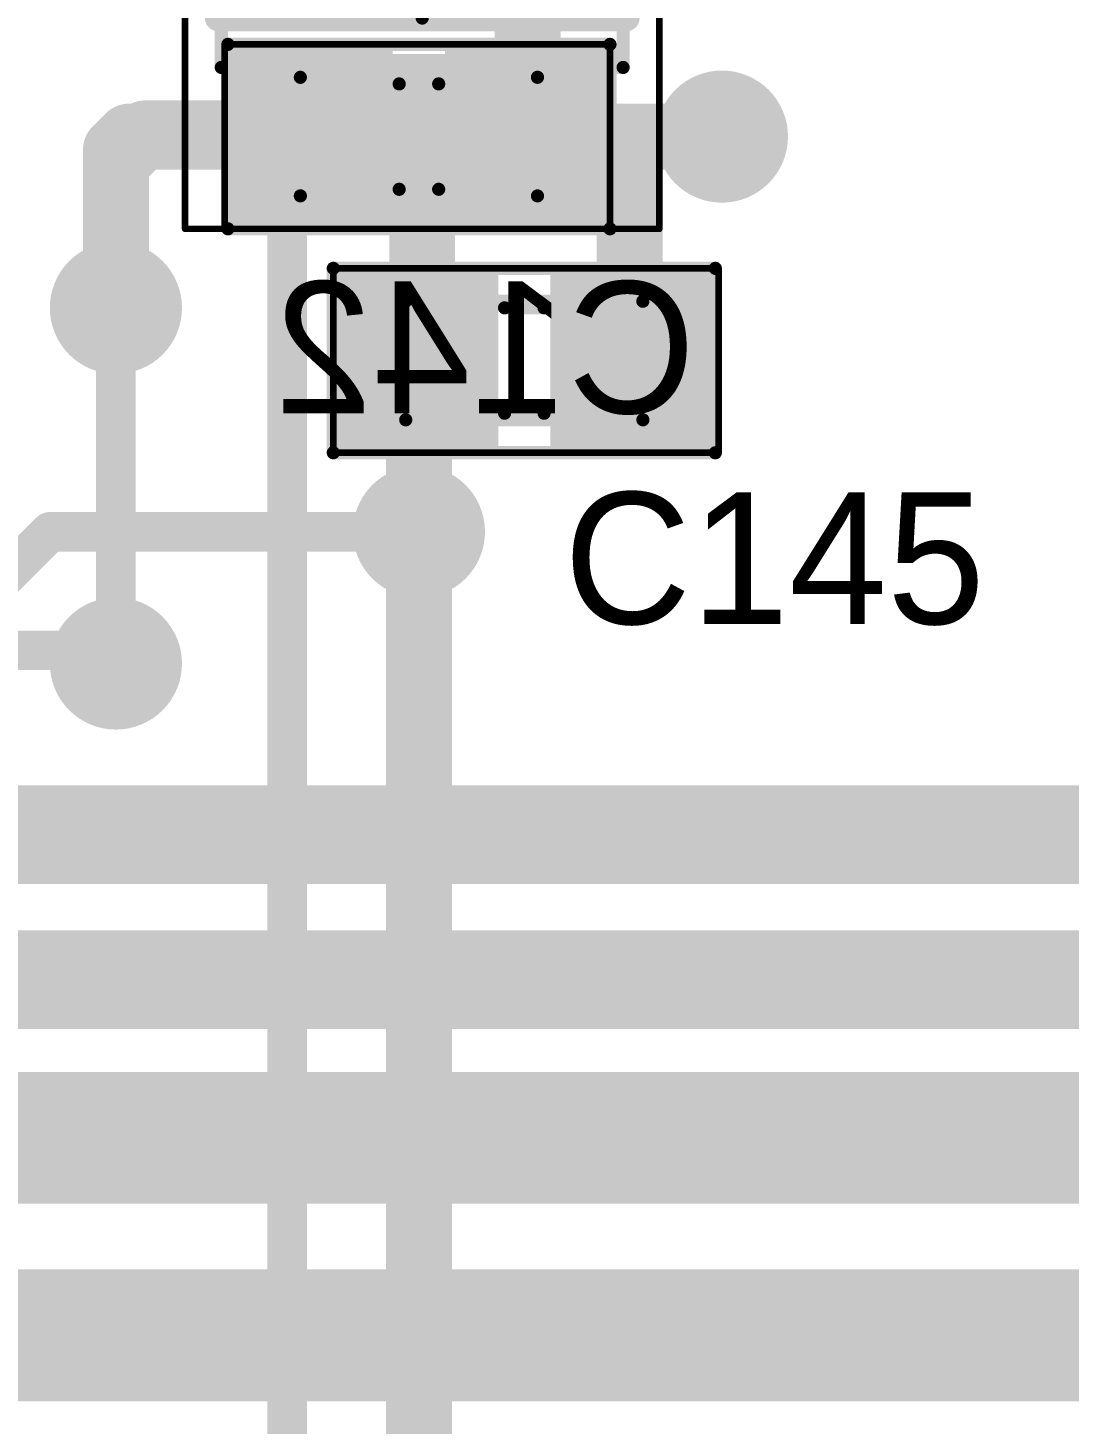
# Model space of a CAD drawing. Header units: millimetres. Extents: x 29 to 180, y 30 to 200.
# Drawn here: x 72.83 to 80.74, y 175.63 to 186.22 of the extents above; entities that cross this region are included whole.
import ezdxf

# ---------------------------------------------------------------- set-up
doc = ezdxf.new("R2010")
doc.units = ezdxf.units.MM
for name, color, linetype in [('BottomLayer', 5, 'Continuous'), ('BottomOverlay', 54, 'Continuous'), ('BottomPaste', 16, 'Continuous'), ('BottomSolder', 6, 'Continuous'), ('Mechanical13', 56, 'Continuous'), ('Mechanical15', 56, 'Continuous'), ('MultiLayer', 9, 'Continuous'), ('TopLayer', 1, 'Continuous'), ('TopOverlay', 2, 'Continuous'), ('TopPaste', 8, 'Continuous'), ('TopSolder', 216, 'Continuous'), ('ViaHoleLayer', 16, 'Continuous')]:
    doc.layers.add(name, color=color, linetype=linetype)

# ---------------------------------------------------------------- blocks, each defined once
blk = doc.blocks.new('SMD_C_0603_B_335')
at = {"layer": 'BottomLayer'}
for points in [[(-1.29999994, 0.5499989), (-1.29999994, -0.5499989), (-0.30000194, 0.5499989), (-0.30000194, -0.5499989)], [(0.2999994, 0.5499989), (0.2999994, -0.5499989), (1.2999974, 0.5499989), (1.2999974, -0.5499989)]]:
    blk.add_solid(points, dxfattribs=at)
at = {"layer": 'BottomOverlay', "const_width": 0.0999998}
for points in [[(-1.44999964, -0.7000011399999999), (-1.44999964, 0.7000011399999999)], [(-1.44999964, 0.7000011399999999), (1.44999964, 0.7000011399999999)], [(1.44999964, -0.7000011399999999), (1.44999964, 0.7000011399999999)], [(-0.1499997, 0.40000174), (0.1499997, 0.40000174)], [(-0.1499997, -0.3999992), (0.1499997, -0.3999992)], [(-1.44999964, -0.7000011399999999), (1.44999964, -0.7000011399999999)]]:
    blk.add_lwpolyline(points, dxfattribs=at)
at = {"layer": 'BottomOverlay', "const_width": 0.0499999}
for points in [[(-1.47499832, 0.7000011399999999, 1), (-1.42500096, 0.7000011399999999, 1)], [(-1.47499832, 0.7000011399999999, 1), (-1.42500096, 0.7000011399999999, 1)], [(1.42500096, 0.7000011399999999, 1), (1.47499832, 0.7000011399999999, 1)], [(1.42500096, 0.7000011399999999, 1), (1.47499832, 0.7000011399999999, 1)], [(-0.17499838, 0.40000174, 1), (-0.12500102, 0.40000174, 1)], [(0.12500102, 0.40000174, 1), (0.17499838, 0.40000174, 1)], [(-0.17499838, -0.3999992, 1), (-0.12500102, -0.3999992, 1)], [(0.12500102, -0.3999992, 1), (0.17499838, -0.3999992, 1)], [(-1.47499832, -0.7000011399999999, 1), (-1.42500096, -0.7000011399999999, 1)], [(-1.47499832, -0.7000011399999999, 1), (-1.42500096, -0.7000011399999999, 1)], [(1.42500096, -0.7000011399999999, 1), (1.47499832, -0.7000011399999999, 1)], [(1.42500096, -0.7000011399999999, 1), (1.47499832, -0.7000011399999999, 1)]]:
    blk.add_lwpolyline(points, format="xyb", close=True, dxfattribs=at)
at = {"layer": 'BottomPaste'}
for points in [[(-1.29999994, 0.5499989), (-1.29999994, -0.5499989), (-0.30000194, 0.5499989), (-0.30000194, -0.5499989)], [(0.2999994, 0.5499989), (0.2999994, -0.5499989), (1.2999974, 0.5499989), (1.2999974, -0.5499989)]]:
    blk.add_solid(points, dxfattribs=at)
at = {"layer": 'BottomSolder'}
for points in [[(-1.40159994, 0.6515989), (-1.40159994, -0.6515989), (-0.19840194, 0.6515989), (-0.19840194, -0.6515989)], [(0.1983994, 0.6515989), (0.1983994, -0.6515989), (1.4015974, 0.6515989), (1.4015974, -0.6515989)]]:
    blk.add_solid(points, dxfattribs=at)
at = {"layer": 'Mechanical13', "const_width": 0.0999998}
for points in [[(-0.90000074, -0.4499991), (-0.90000074, 0.45000164)], [(-0.90000074, 0.45000164), (0.8999982, 0.45000164)], [(0.8999982, -0.4499991), (0.8999982, 0.45000164)], [(-0.90000074, -0.4499991), (0.8999982, -0.4499991)]]:
    blk.add_lwpolyline(points, dxfattribs=at)
at = {"layer": 'Mechanical13', "const_width": 0.0499999}
for points in [[(-0.9249994199999999, 0.45000164, 1), (-0.8750020599999999, 0.45000164, 1)], [(-0.9249994199999999, 0.45000164, 1), (-0.8750020599999999, 0.45000164, 1)], [(0.8749995199999999, 0.45000164, 1), (0.9249968799999999, 0.45000164, 1)], [(0.8749995199999999, 0.45000164, 1), (0.9249968799999999, 0.45000164, 1)], [(-0.9249994199999999, -0.4499991, 1), (-0.8750020599999999, -0.4499991, 1)], [(-0.9249994199999999, -0.4499991, 1), (-0.8750020599999999, -0.4499991, 1)], [(0.8749995199999999, -0.4499991, 1), (0.9249968799999999, -0.4499991, 1)], [(0.8749995199999999, -0.4499991, 1), (0.9249968799999999, -0.4499991, 1)]]:
    blk.add_lwpolyline(points, format="xyb", close=True, dxfattribs=at)
at = {"layer": 'Mechanical15', "const_width": 0.0499999}
for points in [[(-1.47500086, -0.7000011399999999), (-1.47500086, 0.7000011399999999)], [(-1.47500086, 0.7000011399999999), (1.44999964, 0.7000011399999999)], [(1.44999964, -0.7000011399999999), (1.44999964, 0.7000011399999999)], [(-1.47500086, -0.7000011399999999), (1.44999964, -0.7000011399999999)]]:
    blk.add_lwpolyline(points, dxfattribs=at)
at = {"layer": 'Mechanical15', "const_width": 0.02499868}
for points in [[(-1.4875002, 0.7000011399999999, 1), (-1.46250152, 0.7000011399999999, 1)], [(-1.4875002, 0.7000011399999999, 1), (-1.46250152, 0.7000011399999999, 1)], [(1.4375003, 0.7000011399999999, 1), (1.46249898, 0.7000011399999999, 1)], [(1.4375003, 0.7000011399999999, 1), (1.46249898, 0.7000011399999999, 1)], [(-1.4875002, -0.7000011399999999, 1), (-1.46250152, -0.7000011399999999, 1)], [(-1.4875002, -0.7000011399999999, 1), (-1.46250152, -0.7000011399999999, 1)], [(1.4375003, -0.7000011399999999, 1), (1.46249898, -0.7000011399999999, 1)], [(1.4375003, -0.7000011399999999, 1), (1.46249898, -0.7000011399999999, 1)]]:
    blk.add_lwpolyline(points, format="xyb", close=True, dxfattribs=at)
blk = doc.blocks.new('SMD_C_0603_338')
at = {"layer": 'Mechanical13', "const_width": 0.0999998}
for points in [[(-0.90000074, 0.4499991), (-0.90000074, -0.45000164)], [(0.8999982, 0.4499991), (-0.90000074, 0.4499991)], [(0.8999982, 0.4499991), (0.8999982, -0.45000164)], [(0.8999982, -0.45000164), (-0.90000074, -0.45000164)]]:
    blk.add_lwpolyline(points, dxfattribs=at)
at = {"layer": 'Mechanical13', "const_width": 0.0499999}
for points in [[(-0.9249994199999999, 0.4499991, 1), (-0.8750020599999999, 0.4499991, 1)], [(-0.9249994199999999, 0.4499991, 1), (-0.8750020599999999, 0.4499991, 1)], [(0.8749995199999999, 0.4499991, 1), (0.9249968799999999, 0.4499991, 1)], [(0.8749995199999999, 0.4499991, 1), (0.9249968799999999, 0.4499991, 1)], [(-0.9249994199999999, -0.45000164, 1), (-0.8750020599999999, -0.45000164, 1)], [(-0.9249994199999999, -0.45000164, 1), (-0.8750020599999999, -0.45000164, 1)], [(0.8749995199999999, -0.45000164, 1), (0.9249968799999999, -0.45000164, 1)], [(0.8749995199999999, -0.45000164, 1), (0.9249968799999999, -0.45000164, 1)]]:
    blk.add_lwpolyline(points, format="xyb", close=True, dxfattribs=at)
at = {"layer": 'Mechanical15', "const_width": 0.0499999}
for points in [[(-1.47500086, 0.7000011399999999), (-1.47500086, -0.7000011399999999)], [(1.44999964, 0.7000011399999999), (-1.47500086, 0.7000011399999999)], [(1.44999964, 0.7000011399999999), (1.44999964, -0.7000011399999999)], [(1.44999964, -0.7000011399999999), (-1.47500086, -0.7000011399999999)]]:
    blk.add_lwpolyline(points, dxfattribs=at)
at = {"layer": 'Mechanical15', "const_width": 0.02499868}
for points in [[(-1.4875002, 0.7000011399999999, 1), (-1.46250152, 0.7000011399999999, 1)], [(-1.4875002, 0.7000011399999999, 1), (-1.46250152, 0.7000011399999999, 1)], [(1.4375003, 0.7000011399999999, 1), (1.46249898, 0.7000011399999999, 1)], [(1.4375003, 0.7000011399999999, 1), (1.46249898, 0.7000011399999999, 1)], [(-1.4875002, -0.7000011399999999, 1), (-1.46250152, -0.7000011399999999, 1)], [(-1.4875002, -0.7000011399999999, 1), (-1.46250152, -0.7000011399999999, 1)], [(1.4375003, -0.7000011399999999, 1), (1.46249898, -0.7000011399999999, 1)], [(1.4375003, -0.7000011399999999, 1), (1.46249898, -0.7000011399999999, 1)]]:
    blk.add_lwpolyline(points, format="xyb", close=True, dxfattribs=at)
at = {"layer": 'TopLayer'}
for points in [[(-0.30000194, -0.5499989), (-0.30000194, 0.5499989), (-1.29999994, -0.5499989), (-1.29999994, 0.5499989)], [(1.2999974, -0.5499989), (1.2999974, 0.5499989), (0.2999994, -0.5499989), (0.2999994, 0.5499989)]]:
    blk.add_solid(points, dxfattribs=at)
at = {"layer": 'TopOverlay', "const_width": 0.0999998}
for points in [[(-1.44999964, 0.7000011399999999), (-1.44999964, -0.7000011399999999)], [(1.44999964, 0.7000011399999999), (-1.44999964, 0.7000011399999999)], [(1.44999964, 0.7000011399999999), (1.44999964, -0.7000011399999999)], [(0.1499997, 0.3999992), (-0.1499997, 0.3999992)], [(0.1499997, -0.40000174), (-0.1499997, -0.40000174)], [(1.44999964, -0.7000011399999999), (-1.44999964, -0.7000011399999999)]]:
    blk.add_lwpolyline(points, dxfattribs=at)
at = {"layer": 'TopOverlay', "const_width": 0.0499999}
for points in [[(-1.47499832, 0.7000011399999999, 1), (-1.42500096, 0.7000011399999999, 1)], [(-1.47499832, 0.7000011399999999, 1), (-1.42500096, 0.7000011399999999, 1)], [(1.42500096, 0.7000011399999999, 1), (1.47499832, 0.7000011399999999, 1)], [(1.42500096, 0.7000011399999999, 1), (1.47499832, 0.7000011399999999, 1)], [(-0.17499838, 0.3999992, 1), (-0.12500102, 0.3999992, 1)], [(0.12500102, 0.3999992, 1), (0.17499838, 0.3999992, 1)], [(-0.17499838, -0.40000174, 1), (-0.12500102, -0.40000174, 1)], [(0.12500102, -0.40000174, 1), (0.17499838, -0.40000174, 1)], [(-1.47499832, -0.7000011399999999, 1), (-1.42500096, -0.7000011399999999, 1)], [(-1.47499832, -0.7000011399999999, 1), (-1.42500096, -0.7000011399999999, 1)], [(1.42500096, -0.7000011399999999, 1), (1.47499832, -0.7000011399999999, 1)], [(1.42500096, -0.7000011399999999, 1), (1.47499832, -0.7000011399999999, 1)]]:
    blk.add_lwpolyline(points, format="xyb", close=True, dxfattribs=at)
at = {"layer": 'TopPaste'}
for points in [[(-0.30000194, -0.5499989), (-0.30000194, 0.5499989), (-1.29999994, -0.5499989), (-1.29999994, 0.5499989)], [(1.2999974, -0.5499989), (1.2999974, 0.5499989), (0.2999994, -0.5499989), (0.2999994, 0.5499989)]]:
    blk.add_solid(points, dxfattribs=at)
at = {"layer": 'TopSolder'}
for points in [[(-0.19840194, -0.6515989), (-0.19840194, 0.6515989), (-1.40159994, -0.6515989), (-1.40159994, 0.6515989)], [(1.4015974, -0.6515989), (1.4015974, 0.6515989), (0.1983994, -0.6515989), (0.1983994, 0.6515989)]]:
    blk.add_solid(points, dxfattribs=at)
blk = doc.blocks.new('SOT_23_DBV__602')
at = {"layer": 'Mechanical13', "const_width": 0.0999998}
for points in [[(-0.8750020599999999, 1.52500076), (-0.8750020599999999, -1.52499822)], [(-0.8750020599999999, 1.52500076), (0.8749995199999999, 1.52500076)], [(0.8749995199999999, 1.52500076), (0.8749995199999999, -1.52499822)], [(-0.8750020599999999, -1.52499822), (0.8749995199999999, -1.52499822)]]:
    blk.add_lwpolyline(points, dxfattribs=at)
at = {"layer": 'Mechanical13', "const_width": 0.0499999}
for points in [[(-0.90000074, 1.52500076, 1), (-0.85000338, 1.52500076, 1)], [(-0.90000074, 1.52500076, 1), (-0.85000338, 1.52500076, 1)], [(0.85000084, 1.52500076, 1), (0.8999982, 1.52500076, 1)], [(0.85000084, 1.52500076, 1), (0.8999982, 1.52500076, 1)], [(-0.90000074, -1.52499822, 1), (-0.85000338, -1.52499822, 1)], [(-0.90000074, -1.52499822, 1), (-0.85000338, -1.52499822, 1)], [(0.85000084, -1.52499822, 1), (0.8999982, -1.52499822, 1)], [(0.85000084, -1.52499822, 1), (0.8999982, -1.52499822, 1)]]:
    blk.add_lwpolyline(points, format="xyb", close=True, dxfattribs=at)
at = {"layer": 'Mechanical15'}
for points, const_width in [([(-2.10000088, 1.80000148), (-2.10000088, -1.79999894)], 0.0499999), ([(-2.10000088, 1.80000148), (2.09999834, 1.80000148)], 0.0499999), ([(2.09999834, 1.80000148), (2.09999834, -1.79999894)], 0.0499999), ([(0, 0.50000154), (0, -0.499999)], 0.0999998), ([(-0.50000154, 0), (0.499999, 0)], 0.0999998), ([(-2.10000088, -1.79999894), (2.09999834, -1.79999894)], 0.0499999)]:
    blk.add_lwpolyline(points, dxfattribs=dict(at, const_width=const_width))
for points, const_width in [([(-2.11250022, 1.80000148, 1), (-2.08750154, 1.80000148, 1)], 0.02499868), ([(-2.11250022, 1.80000148, 1), (-2.08750154, 1.80000148, 1)], 0.02499868), ([(2.087499, 1.80000148, 1), (2.11249768, 1.80000148, 1)], 0.02499868), ([(2.087499, 1.80000148, 1), (2.11249768, 1.80000148, 1)], 0.02499868), ([(-0.02499868, 0.50000154, 1), (0.02499868, 0.50000154, 1)], 0.0499999), ([(-0.52500022, 0, 1), (-0.47500286, 0, 1)], 0.0499999), ([(0.47500032, 0, 1), (0.52499768, 0, 1)], 0.0499999), ([(-0.02499868, -0.499999, 1), (0.02499868, -0.499999, 1)], 0.0499999), ([(-2.11250022, -1.79999894, 1), (-2.08750154, -1.79999894, 1)], 0.02499868), ([(-2.11250022, -1.79999894, 1), (-2.08750154, -1.79999894, 1)], 0.02499868), ([(2.087499, -1.79999894, 1), (2.11249768, -1.79999894, 1)], 0.02499868), ([(2.087499, -1.79999894, 1), (2.11249768, -1.79999894, 1)], 0.02499868)]:
    blk.add_lwpolyline(points, format="xyb", close=True, dxfattribs=dict(at, const_width=const_width))
at = {"layer": 'TopLayer'}
for points in [[(-0.8750020599999999, 0.6500012399999999), (-0.8750020599999999, 1.25000004), (-1.87500006, 0.6500012399999999), (-1.87500006, 1.25000004)], [(1.87499752, 0.6500012399999999), (1.87499752, 1.25000004), (0.8749995199999999, 0.6500012399999999), (0.8749995199999999, 1.25000004)], [(-0.8750020599999999, -0.2999994), (-0.8750020599999999, 0.2999994), (-1.87500006, -0.2999994), (-1.87500006, 0.2999994)], [(-0.8750020599999999, -1.2499975), (-0.8750020599999999, -0.6499986999999999), (-1.87500006, -1.2499975), (-1.87500006, -0.6499986999999999)], [(1.87499752, -1.2499975), (1.87499752, -0.6499986999999999), (0.8749995199999999, -1.2499975), (0.8749995199999999, -0.6499986999999999)]]:
    blk.add_solid(points, dxfattribs=at)
at = {"layer": 'TopOverlay'}
for points, const_width in [([(-1.25000004, 1.80000148, 1), (-1.50000208, 1.80000148, 1)], 0.2499995), ([(-1.56250132, 1.80000148, 1), (-1.43750284, 1.80000148, 1)], 0.12499848), ([(-1.31249928, 1.80000148, 1), (-1.1875008, 1.80000148, 1)], 0.12499848), ([(-0.55000144, 1.54999944, 1), (-0.45000164, 1.54999944, 1)], 0.0999998), ([(-0.55000144, 1.54999944, 1), (-0.45000164, 1.54999944, 1)], 0.0999998), ([(0.4499991, 1.54999944, 1), (0.5499989, 1.54999944, 1)], 0.0999998), ([(0.4499991, 1.54999944, 1), (0.5499989, 1.54999944, 1)], 0.0999998), ([(-0.55000144, -1.54999944, 1), (-0.45000164, -1.54999944, 1)], 0.0999998), ([(-0.55000144, -1.54999944, 1), (-0.45000164, -1.54999944, 1)], 0.0999998), ([(0.4499991, -1.54999944, 1), (0.5499989, -1.54999944, 1)], 0.0999998), ([(0.4499991, -1.54999944, 1), (0.5499989, -1.54999944, 1)], 0.0999998)]:
    blk.add_lwpolyline(points, format="xyb", close=True, dxfattribs=dict(at, const_width=const_width))
at = {"layer": 'TopOverlay', "const_width": 0.1999996}
for points in [[(-0.50000154, 1.54999944), (0.499999, 1.54999944)], [(-0.50000154, 1.54999944), (-0.50000154, -1.54999944)], [(0.499999, 1.54999944), (0.499999, -1.54999944)], [(-0.50000154, -1.54999944), (0.499999, -1.54999944)]]:
    blk.add_lwpolyline(points, dxfattribs=at)
at = {"layer": 'TopPaste'}
for points in [[(-0.8750020599999999, 0.6500012399999999), (-0.8750020599999999, 1.25000004), (-1.87500006, 0.6500012399999999), (-1.87500006, 1.25000004)], [(1.87499752, 0.6500012399999999), (1.87499752, 1.25000004), (0.8749995199999999, 0.6500012399999999), (0.8749995199999999, 1.25000004)], [(-0.8750020599999999, -0.2999994), (-0.8750020599999999, 0.2999994), (-1.87500006, -0.2999994), (-1.87500006, 0.2999994)], [(-0.8750020599999999, -1.2499975), (-0.8750020599999999, -0.6499986999999999), (-1.87500006, -1.2499975), (-1.87500006, -0.6499986999999999)], [(1.87499752, -1.2499975), (1.87499752, -0.6499986999999999), (0.8749995199999999, -1.2499975), (0.8749995199999999, -0.6499986999999999)]]:
    blk.add_solid(points, dxfattribs=at)
at = {"layer": 'TopSolder'}
for points in [[(-0.77340206, 0.54840124), (-0.77340206, 1.35160004), (-1.97660006, 0.54840124), (-1.97660006, 1.35160004)], [(1.97659752, 0.54840124), (1.97659752, 1.35160004), (0.77339952, 0.54840124), (0.77339952, 1.35160004)], [(-0.77340206, -0.4015994), (-0.77340206, 0.4015994), (-1.97660006, -0.4015994), (-1.97660006, 0.4015994)], [(-0.77340206, -1.3515975), (-0.77340206, -0.5483987), (-1.97660006, -1.3515975), (-1.97660006, -0.5483987)], [(1.97659752, -1.3515975), (1.97659752, -0.5483987), (0.77339952, -1.3515975), (0.77339952, -0.5483987)]]:
    blk.add_solid(points, dxfattribs=at)

msp = doc.modelspace()

# ---------------------------------------------------------------- linework, layer by layer
at = {"layer": 'BottomLayer'}
for points, const_width in [([(76.62500041999999, 185.40000004), (76.62500041999999, 187.29999878)], 0.499999), ([(73.50000032, 185.30000024), (73.60000011999999, 185.40000004)], 0.499999), ([(73.60000011999999, 185.40000004), (74.99999986, 185.40000004)], 0.499999), ([(76.5999992, 185.40000004), (76.62500041999999, 185.40000004)], 0.499999), ([(76.62500041999999, 185.05000074), (76.62500041999999, 185.40000004)], 0.499999), ([(76.62500041999999, 185.40000004), (78.10000128, 185.40000004)], 0.499999), ([(73.50000032, 184.1000001), (73.50000032, 185.30000024)], 0.499999), ([(74.80000025999999, 185.20000044), (74.99999986, 185.40000004)], 0.2999994), ([(74.80000025999999, 171.4000001), (74.80000025999999, 185.20000044)], 0.2999994), ([(73.50000032, 181.40000042), (73.50000032, 184.1000001)], 0.2999994), ([(75.80000079999999, 172.30000084), (75.80000079999999, 182.40000096)], 0.499999)]:
    msp.add_lwpolyline(points, dxfattribs=dict(at, const_width=const_width))
for points, const_width in [([(77.90000168, 185.40000004, 1), (78.30000088, 185.40000004, 1)], 0.3999992), ([(73.47500164, 185.40000004, 1), (73.72499859999999, 185.40000004, 1)], 0.2499995), ([(73.47500164, 185.40000004, 1), (73.72499859999999, 185.40000004, 1)], 0.2499995), ([(74.87500138, 185.40000004, 1), (75.12499833999999, 185.40000004, 1)], 0.2499995), ([(76.47500072, 185.40000004, 1), (76.72499768, 185.40000004, 1)], 0.2499995), ([(76.50000193999999, 185.40000004, 1), (76.7499989, 185.40000004, 1)], 0.2499995), ([(76.50000193999999, 185.40000004, 1), (76.7499989, 185.40000004, 1)], 0.2499995), ([(76.50000193999999, 185.40000004, 1), (76.7499989, 185.40000004, 1)], 0.2499995), ([(76.50000193999999, 185.40000004, 1), (76.7499989, 185.40000004, 1)], 0.2499995), ([(77.9750028, 185.40000004, 1), (78.22499975999999, 185.40000004, 1)], 0.2499995), ([(73.37500184, 185.30000024, 1), (73.6249988, 185.30000024, 1)], 0.2499995), ([(73.37500184, 185.30000024, 1), (73.6249988, 185.30000024, 1)], 0.2499995), ([(74.92500127999999, 185.40000004, 1), (75.07499844, 185.40000004, 1)], 0.1499997), ([(74.72500167999999, 185.20000044, 1), (74.87499883999999, 185.20000044, 1)], 0.1499997), ([(74.72500167999999, 185.20000044, 1), (74.87499883999999, 185.20000044, 1)], 0.1499997), ([(76.50000193999999, 185.05000074, 1), (76.7499989, 185.05000074, 1)], 0.2499995), ([(73.30000072, 184.1000001, 1), (73.69999992, 184.1000001, 1)], 0.3999992), ([(73.37500184, 184.1000001, 1), (73.6249988, 184.1000001, 1)], 0.2499995), ([(73.42500174, 184.1000001, 1), (73.5749989, 184.1000001, 1)], 0.1499997), ([(75.6000012, 182.40000096, 1), (76.00000039999999, 182.40000096, 1)], 0.3999992), ([(75.67500231999999, 182.40000096, 1), (75.92499928, 182.40000096, 1)], 0.2499995), ([(73.30000072, 181.40000042, 1), (73.69999992, 181.40000042, 1)], 0.3999992), ([(73.42500174, 181.40000042, 1), (73.5749989, 181.40000042, 1)], 0.1499997)]:
    msp.add_lwpolyline(points, format="xyb", close=True, dxfattribs=dict(at, const_width=const_width))
at = {"layer": 'BottomSolder', "const_width": 0.5015992}
for points in [[(77.84920168, 185.40000004, 1), (78.35080088, 185.40000004, 1)], [(73.24920071999999, 184.1000001, 1), (73.75079991999999, 184.1000001, 1)], [(75.5492012, 182.40000096, 1), (76.0508004, 182.40000096, 1)], [(73.24920071999999, 181.40000042, 1), (73.75079991999999, 181.40000042, 1)]]:
    msp.add_lwpolyline(points, format="xyb", close=True, dxfattribs=at)
at = {"layer": 'MultiLayer', "const_width": 0.3999992}
for points in [[(77.90000168, 185.40000004, 1), (78.30000088, 185.40000004, 1)], [(73.30000072, 184.1000001, 1), (73.69999992, 184.1000001, 1)], [(75.6000012, 182.40000096, 1), (76.00000039999999, 182.40000096, 1)], [(73.30000072, 181.40000042, 1), (73.69999992, 181.40000042, 1)]]:
    msp.add_lwpolyline(points, format="xyb", close=True, dxfattribs=at)
at = {"layer": 'TopLayer'}
for points, const_width in [([(77.90000168, 185.40000004, 1), (78.30000088, 185.40000004, 1)], 0.3999992), ([(73.60000011999999, 185.42499872, 1), (73.84999708, 185.42499872, 1)], 0.2499995), ([(73.60000011999999, 185.42499872, 1), (73.84999708, 185.42499872, 1)], 0.2499995), ([(74.75000036, 185.42499872, 1), (74.99999731999999, 185.42499872, 1)], 0.2499995), ([(75.700001, 185.42499872, 1), (75.94999795999999, 185.42499872, 1)], 0.2499995), ([(76.6499991, 185.42499872, 1), (76.89999605999999, 185.42499872, 1)], 0.2499995), ([(76.67499778, 185.40000004, 1), (76.92499474, 185.40000004, 1)], 0.2499995), ([(76.67499778, 185.40000004, 1), (76.92499474, 185.40000004, 1)], 0.2499995), ([(77.27500166, 185.40000004, 1), (77.52499861999999, 185.40000004, 1)], 0.2499995), ([(77.27500166, 185.40000004, 1), (77.52499861999999, 185.40000004, 1)], 0.2499995), ([(77.27500166, 185.40000004, 1), (77.52499861999999, 185.40000004, 1)], 0.2499995), ([(77.2750042, 185.3999975, 1), (77.52500116, 185.3999975, 1)], 0.2499995), ([(77.2750042, 185.3999975, 1), (77.52500116, 185.3999975, 1)], 0.2499995), ([(77.9750028, 185.40000004, 1), (78.22499975999999, 185.40000004, 1)], 0.2499995), ([(73.37500184, 185.20000044, 1), (73.6249988, 185.20000044, 1)], 0.2499995), ([(73.37500184, 185.20000044, 1), (73.6249988, 185.20000044, 1)], 0.2499995), ([(73.30000072, 184.1000001, 1), (73.69999992, 184.1000001, 1)], 0.3999992), ([(73.37500184, 184.1000001, 1), (73.6249988, 184.1000001, 1)], 0.2499995), ([(75.67500231999999, 183.69999836, 1), (75.92499928, 183.69999836, 1)], 0.2499995), ([(75.67500231999999, 183.69999836, 1), (75.92499928, 183.69999836, 1)], 0.2499995), ([(75.67500486, 183.7000009, 1), (75.92500181999999, 183.7000009, 1)], 0.2499995), ([(75.67500486, 183.7000009, 1), (75.92500181999999, 183.7000009, 1)], 0.2499995), ([(75.700001, 183.72499704, 1), (75.94999795999999, 183.72499704, 1)], 0.2499995), ([(75.700001, 183.72499704, 1), (75.94999795999999, 183.72499704, 1)], 0.2499995), ([(77.2750042, 183.7000009, 1), (77.52500116, 183.7000009, 1)], 0.2499995), ([(75.6000012, 182.40000096, 1), (76.00000039999999, 182.40000096, 1)], 0.3999992), ([(75.67500231999999, 182.40000096, 1), (75.92499928, 182.40000096, 1)], 0.2499995), ([(72.92500274, 182.40000096, 1), (73.0749999, 182.40000096, 1)], 0.1499997), ([(72.92500274, 182.40000096, 1), (73.0749999, 182.40000096, 1)], 0.1499997), ([(75.72500222, 182.40000096, 1), (75.87499937999999, 182.40000096, 1)], 0.1499997), ([(73.30000072, 181.40000042, 1), (73.69999992, 181.40000042, 1)], 0.3999992), ([(73.32500193999999, 181.50000022, 1), (73.47499909999999, 181.50000022, 1)], 0.1499997), ([(73.32500193999999, 181.50000022, 1), (73.47499909999999, 181.50000022, 1)], 0.1499997), ([(73.42500174, 181.40000042, 1), (73.5749989, 181.40000042, 1)], 0.1499997)]:
    msp.add_lwpolyline(points, format="xyb", close=True, dxfattribs=dict(at, const_width=const_width))
for points, const_width in [([(73.50000032, 185.20000044), (73.72499859999999, 185.42499872)], 0.499999), ([(73.72499859999999, 185.42499872), (74.87499883999999, 185.42499872)], 0.499999), ([(75.82499948, 183.72499704), (75.82499948, 185.42499872)], 0.499999), ([(76.77499757999999, 185.42499872), (76.79999626, 185.40000004)], 0.499999), ([(76.79999626, 185.40000004), (77.40000013999999, 185.40000004)], 0.499999), ([(77.40000013999999, 185.40000004), (77.40000268, 185.3999975)], 0.499999), ([(77.40000013999999, 185.40000004), (78.10000128, 185.40000004)], 0.499999), ([(77.40000268, 183.7000009), (77.40000268, 185.3999975)], 0.499999), ([(73.50000032, 184.1000001), (73.50000032, 185.20000044)], 0.499999), ([(75.80000079999999, 183.69999836), (75.80000333999999, 183.7000009)], 0.499999), ([(75.80000079999999, 182.40000096), (75.80000079999999, 183.69999836)], 0.499999), ([(75.80000333999999, 183.7000009), (75.82499948, 183.72499704)], 0.499999), ([(72.60000212, 182.00000176), (73.00000132, 182.40000096)], 0.2999994), ([(73.00000132, 182.40000096), (75.80000079999999, 182.40000096)], 0.2999994), ([(64.70941846, 181.50000022), (73.40000051999999, 181.50000022)], 0.2999994), ([(73.40000051999999, 181.50000022), (73.50000032, 181.40000042)], 0.2999994), ([(64.60000034, 180.10000048), (104.65000152, 180.10000048)], 0.75000104), ([(65.60000088, 179.00000014), (102.60000054, 179.00000014)], 0.75000104), ([(54.40000042, 177.8), (85.60000151999999, 177.8)], 1.00000054), ([(55.78556026, 176.30000046), (84.30000158, 176.30000046)], 1.00000054)]:
    msp.add_lwpolyline(points, dxfattribs=dict(at, const_width=const_width))
at = {"layer": 'TopSolder', "const_width": 0.5015992}
for points in [[(77.84920168, 185.40000004, 1), (78.35080088, 185.40000004, 1)], [(73.24920071999999, 184.1000001, 1), (73.75079991999999, 184.1000001, 1)], [(75.5492012, 182.40000096, 1), (76.0508004, 182.40000096, 1)], [(73.24920071999999, 181.40000042, 1), (73.75079991999999, 181.40000042, 1)]]:
    msp.add_lwpolyline(points, format="xyb", close=True, dxfattribs=at)
at = {"layer": 'ViaHoleLayer', "const_width": 0.2499995}
for points in [[(77.9750028, 185.40000004, 1), (78.22499975999999, 185.40000004, 1)], [(73.37500184, 184.1000001, 1), (73.6249988, 184.1000001, 1)], [(75.67500231999999, 182.40000096, 1), (75.92499928, 182.40000096, 1)], [(73.37500184, 181.40000042, 1), (73.6249988, 181.40000042, 1)]]:
    msp.add_lwpolyline(points, format="xyb", close=True, dxfattribs=at)

# ---------------------------------------------------------------- block references
for name, p, rotation in [('SOT_23_DBV__602', (75.82499948, 186.79999978), 90), ('SMD_C_0603_B_335', (75.80000079999999, 185.40000004), 360), ('SMD_C_0603_338', (76.60000174, 183.7000009), 180)]:
    msp.add_blockref(name, p, dxfattribs=dict(rotation=rotation))

# ---------------------------------------------------------------- texts
at = {"layer": 'BottomOverlay', "text_generation_flag": 2}
msp.add_text('C142', height=1.00000054, dxfattribs=at).set_placement((77.90000168, 183.3000017))
at = {"layer": 'TopOverlay'}
msp.add_text('C145', height=1.00000054, dxfattribs=at).set_placement((76.90000114, 181.69999982))

doc.saveas('drawing.dxf')
